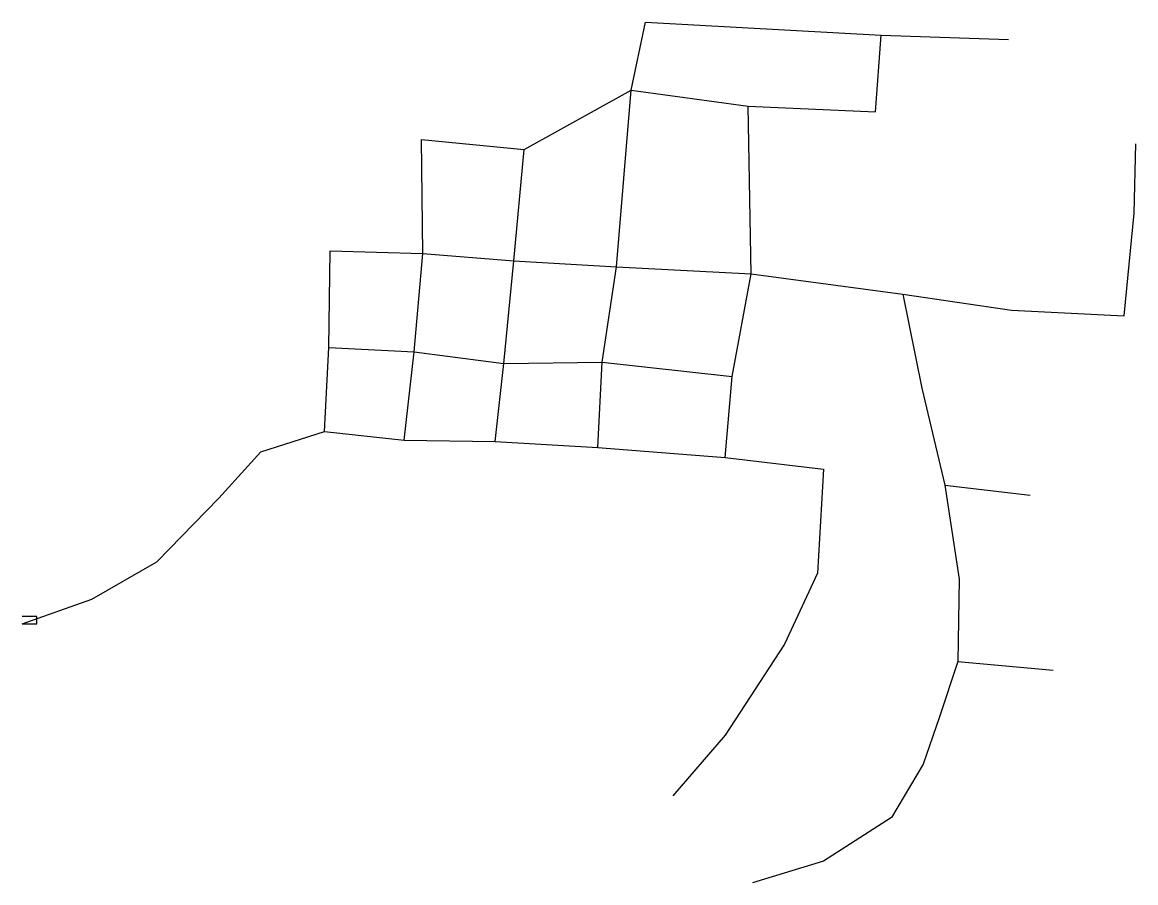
# Model space of a CAD drawing. Header units: millimetres. Extents: x 125 to 895, y 19 to 614.
import ezdxf

# ---------------------------------------------------------------- set-up
doc = ezdxf.new("R2010")
doc.units = ezdxf.units.MM

msp = doc.modelspace()

# ---------------------------------------------------------------- linework, layer by layer
for p, q in [((546, 567), (556, 614)), ((556, 614), (719, 605)), ((715, 552), (719, 605)), ((719, 605), (807, 602)), ((472, 526), (546, 567)), ((536, 445), (546, 567)), ((546, 567), (627, 556)), ((629, 440), (627, 556)), ((627, 556), (715, 552)), ((402, 454), (401, 533)), ((401, 533), (472, 526)), ((465, 449), (472, 526)), ((894, 482), (895, 530)), ((887, 411), (894, 482)), ((337, 389), (338, 456)), ((338, 456), (402, 454)), ((396, 386), (402, 454)), ((402, 454), (465, 449)), ((458, 378), (465, 449)), ((465, 449), (536, 445)), ((526, 379), (536, 445)), ((536, 445), (629, 440)), ((616, 369), (629, 440)), ((629, 440), (734, 426)), ((734, 426), (747, 361)), ((734, 426), (809, 415)), ((809, 415), (887, 411)), ((334, 331), (337, 389)), ((337, 389), (396, 386)), ((389, 325), (396, 386)), ((396, 386), (458, 378)), ((452, 324), (458, 378)), ((458, 378), (526, 379)), ((523, 320), (526, 379)), ((526, 379), (616, 369)), ((611, 313), (616, 369)), ((747, 361), (763, 294)), ((290, 317), (334, 331)), ((334, 331), (389, 325)), ((389, 325), (452, 324)), ((452, 324), (523, 320)), ((261, 285), (290, 317)), ((523, 320), (611, 313)), ((611, 313), (679, 305)), ((679, 305), (675, 233)), ((763, 294), (773, 229)), ((763, 294), (822, 287)), ((218, 241), (261, 285)), ((173, 215), (218, 241)), ((675, 233), (652, 184)), ((773, 229), (772, 172)), ((125, 198, 250), (173, 215)), ((652, 184), (611, 121)), ((772, 172), (759, 133)), ((772, 172), (838, 166)), ((759, 133), (748, 101)), ((611, 121), (575, 79)), ((748, 101), (726, 64)), ((726, 64), (679, 34)), ((679, 34), (630, 19))]:
    msp.add_line(p, q)
at = {"elevation": 250}
msp.add_lwpolyline([(125, 198), (135, 198), (135, 203), (125, 203)], dxfattribs=at)

doc.saveas('drawing.dxf')
